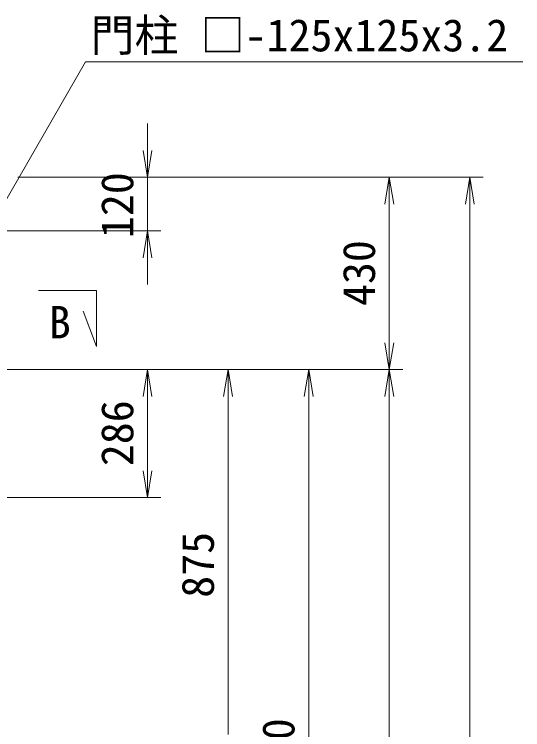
# Model space of a CAD drawing. Units: millimetres, scale not verified. Extents: x -6300 to 6300, y -4455 to 4455.
# Drawn here: x 35 to 1171, y 820 to 2419 of the extents above; entities that cross this region are included whole.
import ezdxf
from ezdxf.enums import TextEntityAlignment as Align

# ---------------------------------------------------------------- set-up
doc = ezdxf.new("R2010")
doc.units = ezdxf.units.MM
doc.header["$LTSCALE"] = 30
for name, color, linetype, lineweight in [('0-5_D-STR-DIM', 7, 'Continuous', 9), ('0-6_0', 7, 'Continuous', 9), ('0-9_D-STR-TXT', 7, 'Continuous', 9)]:
    doc.layers.add(name, color=color, linetype=linetype, lineweight=lineweight)
doc.styles.add('ＭＳ ゴシック', font='')
doc.styles.get('ＭＳ ゴシック').set_extended_font_data('MS Gothic')

# ---------------------------------------------------------------- blocks, each defined once
blk = doc.blocks.new('_Open')
at = {"layer": '0-6_0'}
blk.add_line((-30, 5), (0, 0), dxfattribs=at)
blk.add_lwpolyline([(-30, -5), (0, 0), (-30, 0)], dxfattribs=at)

msp = doc.modelspace()

# ---------------------------------------------------------------- linework, layer by layer
at = {"layer": '0-5_D-STR-DIM'}
for p, q in [((332.99, 2114.73), (332.99, 2174.73)), ((42.99, 2054.73), (902.99, 2054.73)), ((42.99, 2054.73), (1082.99, 2054.73)), ((42.99, 2054.73), (362.99, 2054.73)), ((332.99, 1934.73), (332.99, 2054.73)), ((872.99, 1684.73), (872.99, 1994.73)), ((1052.99, -615.27), (1052.99, 1994.73)), ((-115.51, 1934.73), (362.99, 1934.73)), ((332.99, 1874.73), (332.99, 1814.73)), ((-108.01, 1624.73), (362.99, 1624.73)), ((42.99, 1624.73), (542.99, 1624.73)), ((42.99, 1624.73), (722.99, 1624.73)), ((42.99, 1624.73), (902.99, 1624.73)), ((42.99, 1624.73), (902.99, 1624.73)), ((332.99, 1564.73), (332.99, 1398.73)), ((512.99, 809.73), (512.99, 1564.73)), ((692.99, 1564.73), (692.99, -65.27)), ((872.99, 1564.73), (872.99, -115.27)), ((-87.01, 1338.73), (362.99, 1338.73))]:
    msp.add_line(p, q, dxfattribs=at)
at = {"layer": '0-9_D-STR-TXT'}
msp.add_line((219.27, 1676.69), (189.55, 1755.28), dxfattribs=at)
for points in [[(1171.06, 2312.59), (194.47, 2312.59), (-9.77, 1958.94)], [(219.27, 1676.69), (219.27, 1802.02), (89.79, 1802.02)]]:
    msp.add_lwpolyline(points, dxfattribs=at)

# ---------------------------------------------------------------- block references
at = {"layer": '0-5_D-STR-DIM', "xscale": 2, "yscale": 2}
for p, rotation in [((332.99, 2054.73), 270), ((872.99, 2054.73), 90), ((1052.99, 2054.73), 90), ((332.99, 1934.73), 90), ((872.99, 1624.73), 270), ((332.99, 1624.73), 90), ((512.99, 1624.73), 90), ((692.99, 1624.73), 90), ((872.99, 1624.73), 90), ((332.99, 1338.73), 270)]:
    msp.add_blockref('_Open', p, dxfattribs=dict(at, rotation=rotation))

# ---------------------------------------------------------------- texts
at = {"layer": '0-5_D-STR-DIM', "style": 'ＭＳ ゴシック'}
for s, p in [('120', (322.87, 1918.76)), ('430', (862.87, 1766.98)), ('286', (322.87, 1409.02)), ('875', (502.87, 1114.9)), ('1750', (682.87, 649.38))]:
    msp.add_text(s, height=72.14, rotation=90, dxfattribs=at).set_placement(p, align=Align.BOTTOM_LEFT)
at = {"layer": '0-9_D-STR-TXT', "style": 'ＭＳ ゴシック'}
for s, p in [('門柱 □-125x125x3.2', (205.56, 2314.43)), ('B', (112.53, 1673.11))]:
    msp.add_text(s, height=72.14, dxfattribs=at).set_placement(p, align=Align.BOTTOM_LEFT)

doc.saveas('drawing.dxf')
